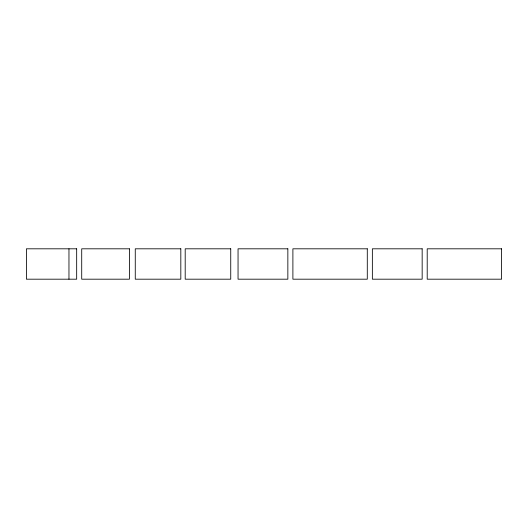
<?xml version="1.0" encoding="UTF-8"?>
<svg xmlns="http://www.w3.org/2000/svg" width="528" height="528" viewBox="0 0 528 528"><rect width="100%" height="100%" fill="white"/><g stroke="black" fill="none" stroke-linecap="round" stroke-linejoin="round"><path stroke-width="0.79" d="M68.963 248.813L68.963 279.187M76.672 248.813L26.4 248.813L26.4 279.187L76.672 279.187L76.672 248.813M129.393 248.813L81.715 248.813L81.715 279.187L129.393 279.187L129.393 248.813M180.82 248.813L135.267 248.813L135.267 279.187L180.82 279.187L180.82 248.813M230.743 248.813L185.196 248.813L185.196 279.187L230.743 279.187L230.743 248.813M287.852 248.813L238.049 248.813L238.049 279.187L287.852 279.187L287.852 248.813M367.29 248.813L292.895 248.813L292.895 279.187L367.29 279.187L367.29 248.813M422.162 248.813L372.359 248.813L372.359 279.187L422.162 279.187L422.162 248.813M501.6 248.813L427.205 248.813L427.205 279.187L501.6 279.187L501.6 248.813"/></g></svg>
